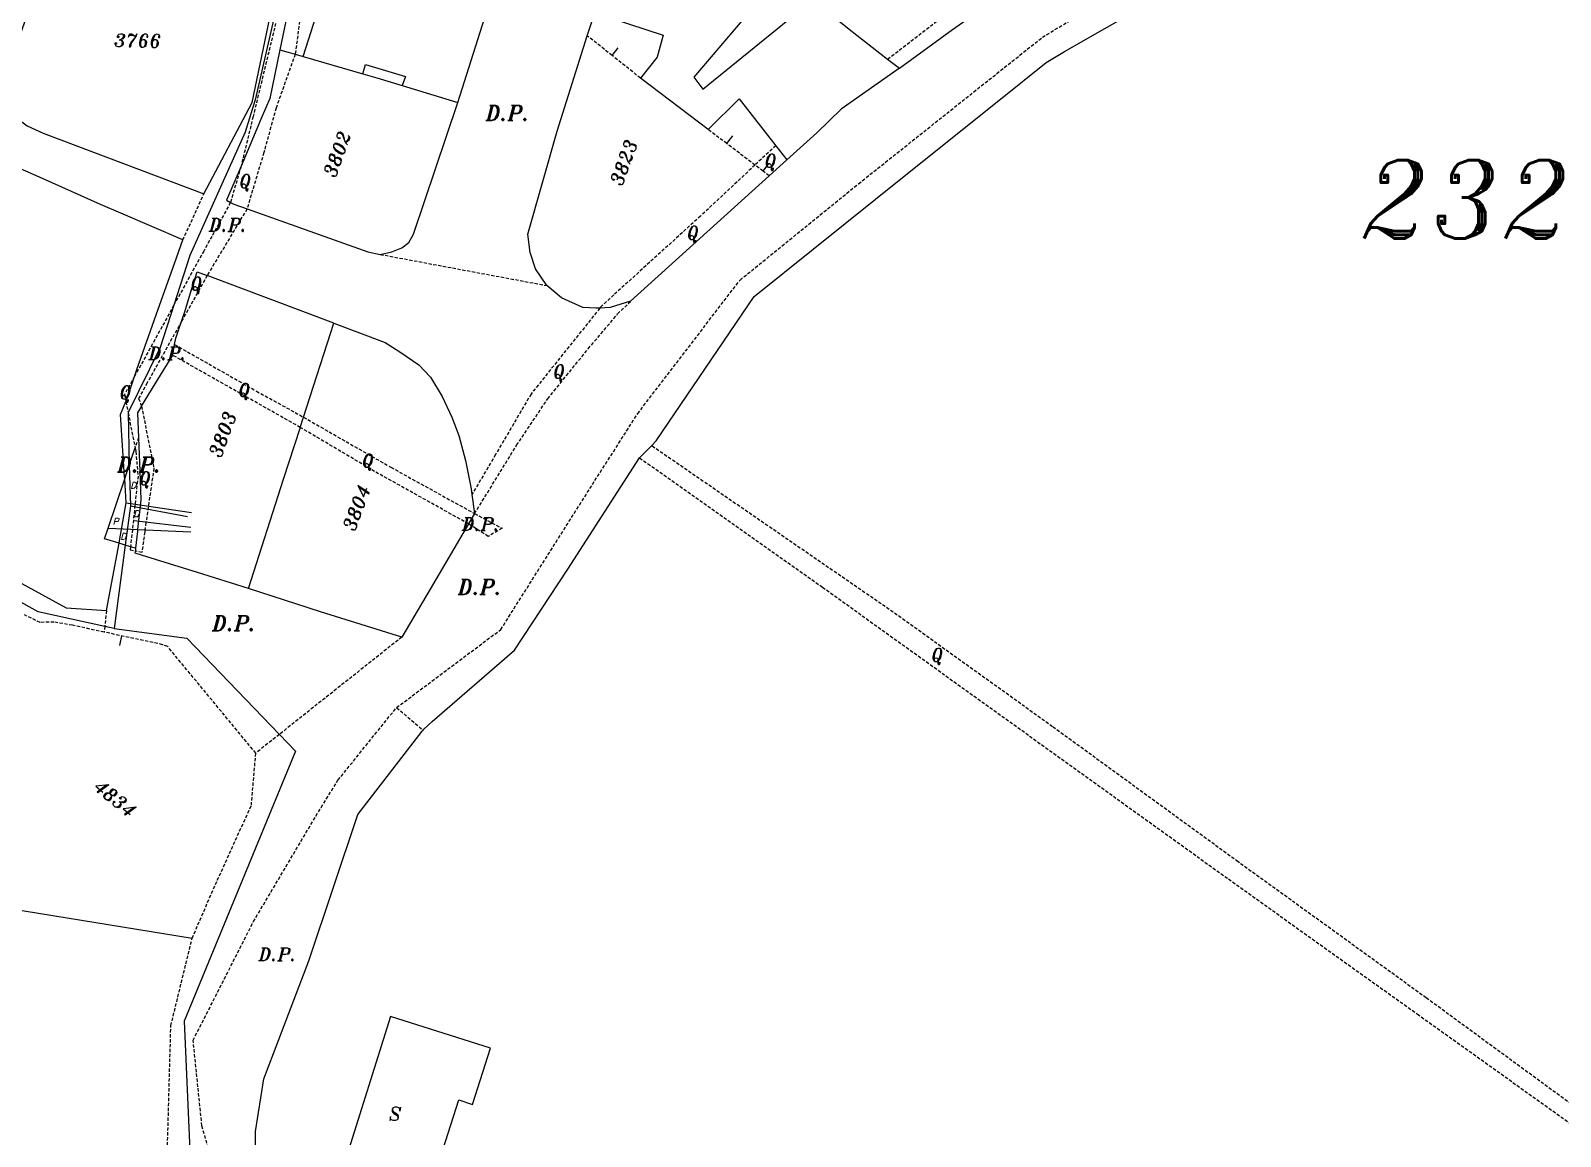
# Model space of a CAD drawing. Extents: x -334462 to -332769, y -29481 to -26664.
# Drawn here: x -333886.1 to -333769.2, y -29171.6 to -29087.1 of the extents above; entities that cross this region are included whole.
import ezdxf
from ezdxf.enums import TextEntityAlignment as Align

# ---------------------------------------------------------------- set-up
doc = ezdxf.new("R2010")
doc.units = 0
doc.header["$MEASUREMENT"] = 0
doc.linetypes.add('HIDDEN', pattern=[0.375, 0.25, -0.125])
for name, color, linetype in [('18', 7, 'CONTINUOUS'), ('DP$DIVIDING$LINE', 7, 'CONTINUOUS'), ('EASEMENT$BOUNDA$', 7, 'CONTINUOUS'), ('ENCRO$$AREA$TEXT', 7, 'CONTINUOUS'), ('ENCROACHED$WALL', 7, 'CONTINUOUS'), ('MAP$SHEET$BOUND$', 7, 'CONTINUOUS'), ('PARCEL$BOUNDARY', 7, 'CONTINUOUS'), ('PARCEL$NUMBER', 7, 'CONTINUOUS'), ('STRUC$$FOOTPRINT', 7, 'CONTINUOUS')]:
    doc.layers.add(name, color=color, linetype=linetype)
doc.styles.add('ITALICT', font='ITALICT', dxfattribs={"height": 0.2})

msp = doc.modelspace()

# ---------------------------------------------------------------- linework, layer by layer
at = {"layer": '18', "color": 1, "linetype": 'Continuous'}
for p, q in [((-333841.64, -29089), (-333841.17, -29088.41)), ((-333832.87, -29095.74), (-333832.42, -29095.15)), ((-333830.1, -29097.85), (-333829.65, -29097.25))]:
    msp.add_line(p, q, dxfattribs=at)
at = {"layer": '18', "color": 2, "linetype": 'Continuous'}
msp.add_line((-333879.11, -29133.36), (-333879.27, -29134.1), dxfattribs=at)
at = {"layer": 'DP$DIVIDING$LINE', "color": 30, "linetype": 'HIDDEN'}
for p, q in [((-333874.43, -29103.1), (-333872.82, -29099.58)), ((-333859.35, -29104.21), (-333846.62, -29106.59)), ((-333857.7, -29133.46), (-333867.06, -29140.9)), ((-333867.06, -29140.9), (-333868.86, -29142.33))]:
    msp.add_line(p, q, dxfattribs=at)
at = {"layer": 'DP$DIVIDING$LINE', "color": 2, "linetype": 'HIDDEN'}
for p, q in [((-333869.53, -29100.73), (-333872.58, -29105.83)), ((-333875.12, -29108.09), (-333878.13, -29113.55)), ((-333878.79, -29115.46), (-333878.62, -29116.3)), ((-333878.62, -29116.3), (-333878.08, -29119)), ((-333877.82, -29118.22), (-333878.08, -29119)), ((-333880.27, -29131.44), (-333880.4, -29132.64)), ((-333880.4, -29132.64), (-333880.45, -29133.08)), ((-333858.1, -29138.85), (-333856.08, -29140.57))]:
    msp.add_line(p, q, dxfattribs=at)
for points in [[(-333858.1, -29138.85), (-333850.14, -29132.88), (-333842.95, -29121.5), (-333839.68, -29116.38), (-333831.86, -29106.17), (-333822.81, -29098.81), (-333808.76, -29087.61), (-333798.03, -29081.15), (-333787.67, -29072.52), (-333783.33, -29069.29), (-333774.4, -29063.54), (-333767.31, -29059.01), (-333759.41, -29054.11), (-333749.33, -29046.7), (-333745, -29040.67), (-333740.39, -29034.14), (-333732.14, -29023.55), (-333726.84, -29016.83), (-333722.21, -29015.21), (-333721.49, -29011.53), (-333719.13, -29005.06), (-333710.67, -28993.6), (-333706.39, -28989.92)], [(-333862.09, -29063.83), (-333862.47, -29065.2), (-333864.23, -29073.28), (-333864.68, -29075.26), (-333865.12, -29077.2), (-333865.62, -29079.4), (-333867.17, -29085.82), (-333867.52, -29087.28), (-333869.07, -29093.68), (-333869.24, -29094.39), (-333869.99, -29097.47)], [(-333870.79, -29100.24), (-333872.22, -29102.83), (-333872.84, -29103.95), (-333875.12, -29108.09)], [(-333874.54, -29109.34), (-333877.16, -29114.03), (-333877.82, -29115.22), (-333877.67, -29115.6), (-333877.59, -29115.81)], [(-333878.08, -29119), (-333878.03, -29119.28), (-333877.86, -29121.15), (-333878.43, -29126.55)], [(-333852.14, -29124.02), (-333850.04, -29125.14), (-333851.1, -29125.76), (-333852.6, -29124.81)], [(-333878.43, -29126.55), (-333878.45, -29126.79), (-333878.06, -29126.88)], [(-333868.55, -29176.4), (-333870.54, -29176.57), (-333872.28, -29173.23), (-333872.98, -29170.81), (-333873.65, -29164.28), (-333869.04, -29155.21), (-333863.87, -29146.48), (-333862.58, -29144.4), (-333858.11, -29138.85), (-333858.1, -29138.85)]]:
    msp.add_lwpolyline(points, dxfattribs=at)
at = {"layer": 'DP$DIVIDING$LINE', "color": 30, "linetype": 'HIDDEN'}
msp.add_lwpolyline([(-333875.71, -29176.06), (-333875.35, -29163.16), (-333873.72, -29156.48)], dxfattribs=at)
at = {"layer": 'EASEMENT$BOUNDA$', "color": 3, "linetype": 'HIDDEN'}
for p, q in [((-333829.13, -29095.9), (-333830.72, -29097.38)), ((-333869.99, -29097.47), (-333870.79, -29100.24)), ((-333872.58, -29105.83), (-333874.54, -29109.34)), ((-333865.46, -29117.43), (-333875.2, -29111.92))]:
    msp.add_line(p, q, dxfattribs=at)
for points in [[(-333863.76, -29077.6), (-333864.22, -29079.94), (-333865.51, -29086.39), (-333865.85, -29088.91)], [(-333820.58, -29089.28), (-333813.35, -29083.7), (-333809.89, -29081.45)], [(-333865.85, -29088.91), (-333867.31, -29093.02), (-333868.25, -29096.43), (-333869.53, -29100.73)], [(-333830.72, -29097.38), (-333834.88, -29101.28), (-333841.51, -29107.31), (-333842.51, -29108.24), (-333842.58, -29108.33)], [(-333842.58, -29108.33), (-333847.83, -29114.88), (-333850.54, -29119.51), (-333852.35, -29122.56)], [(-333852.14, -29124.02), (-333848.93, -29118.8), (-333846.55, -29115.24), (-333843.46, -29111.42), (-333841.21, -29108.76), (-333840.22, -29107.79)], [(-333875.06, -29111.1), (-333868.81, -29114.66), (-333865.21, -29116.65)], [(-333878.13, -29113.55), (-333878.9, -29114.93), (-333878.79, -29115.46)], [(-333877.59, -29115.81), (-333876.65, -29120.55), (-333877.25, -29124.7), (-333877.33, -29125.26), (-333877.35, -29125.42), (-333877.56, -29127), (-333878.06, -29126.88)], [(-333852.6, -29124.81), (-333859.78, -29120.8), (-333865.46, -29117.43)], [(-333865.21, -29116.65), (-333858.54, -29120.48), (-333852.14, -29124.02)], [(-333766.22, -29170.72), (-333779.43, -29161.04), (-333793.8, -29150.64), (-333807.98, -29140.31), (-333820.15, -29131.56), (-333838.63, -29118.83)], [(-333839.53, -29119.76), (-333825.56, -29129.64), (-333794.54, -29151.95), (-333780.12, -29162.27), (-333756.99, -29178.8), (-333733.57, -29191.96), (-333731.79, -29192.98), (-333726.27, -29195.75), (-333730.23, -29205.14), (-333732.75, -29211.35), (-333735.95, -29218.62), (-333740.65, -29227.06), (-333749.6, -29246), (-333754.16, -29255.58), (-333755.49, -29258.99), (-333760.15, -29266.15), (-333761.63, -29273.39)]]:
    msp.add_lwpolyline(points, dxfattribs=at)
at = {"layer": 'ENCRO$$AREA$TEXT', "color": 5, "linetype": 'Continuous'}
for p, q in [((-333878.76, -29123.19), (-333873.78, -29123.93)), ((-333878.44, -29123.42), (-333874.09, -29124.24)), ((-333878.19, -29124.54), (-333873.83, -29125.07)), ((-333880.14, -29125.13), (-333873.83, -29125.41))]:
    msp.add_line(p, q, dxfattribs=at)
at = {"layer": 'ENCROACHED$WALL', "color": 5, "linetype": 'Continuous'}
for p, q in [((-333878.53, -29120.33), (-333878.08, -29119)), ((-333878.87, -29121.37), (-333878.53, -29120.33)), ((-333878.84, -29126.43), (-333879.31, -29126.28)), ((-333878.43, -29126.55), (-333878.84, -29126.43)), ((-333878.04, -29126.67), (-333878.43, -29126.55))]:
    msp.add_line(p, q, dxfattribs=at)
msp.add_lwpolyline([(-333879.31, -29126.28), (-333880.41, -29125.94), (-333880.14, -29125.13), (-333878.87, -29121.37)], dxfattribs=at)
at = {"layer": 'MAP$SHEET$BOUND$', "color": 6, "linetype": 'Continuous'}
for p, q in [((-333878.62, -29116.3), (-333878.53, -29120.33)), ((-333878.84, -29126.43), (-333879.67, -29132.8)), ((-333879.67, -29132.8), (-333880.4, -29132.64))]:
    msp.add_line(p, q, dxfattribs=at)
for points in [[(-333844.81, -29009.4), (-333846.09, -29011.99), (-333848.9, -29019.58), (-333850.04, -29022.42), (-333850.51, -29022.65), (-333854.65, -29032.2), (-333857.99, -29043.41), (-333862.91, -29065.44), (-333866.76, -29083.05), (-333868.92, -29092.4), (-333869.67, -29094.87), (-333873.89, -29104.3), (-333875.12, -29108.09)], [(-333880.4, -29132.64), (-333885.49, -29131.54), (-333895.12, -29126.18), (-333903.63, -29111.98), (-333906.82, -29107.92), (-333912.46, -29104.04), (-333916.46, -29102.36), (-333927.3, -29097.95), (-333933.34, -29095.35), (-333936.84, -29094.49)], [(-333875.12, -29108.09), (-333876.17, -29111.32), (-333878.62, -29116.3)], [(-333878.53, -29120.33), (-333878.44, -29123.42), (-333878.84, -29126.43)], [(-333879.67, -29132.8), (-333874.14, -29133.55), (-333867.06, -29140.9)], [(-333867.06, -29140.9), (-333865.82, -29142.19), (-333874.34, -29162.82), (-333873.76, -29176.2), (-333877.5, -29185.65), (-333884.78, -29195.56), (-333885.36, -29198.68), (-333884.54, -29199.94)]]:
    msp.add_lwpolyline(points, dxfattribs=at)
at = {"layer": 'PARCEL$BOUNDARY', "color": 7, "linetype": 'Continuous'}
for p, q in [((-333853.41, -29092.6), (-333849.81, -29081.21)), ((-333843.53, -29087.5), (-333842.95, -29085.75)), ((-333865.85, -29088.91), (-333865.24, -29089.09)), ((-333865.24, -29089.09), (-333860.68, -29090.41)), ((-333820.58, -29089.28), (-333819.68, -29089.98)), ((-333834.3, -29094.66), (-333839.47, -29090.73)), ((-333857.67, -29091.31), (-333853.41, -29092.6)), ((-333828.29, -29096.98), (-333829.64, -29098.2)), ((-333829.64, -29098.2), (-333840.22, -29107.79)), ((-333862.89, -29109.47), (-333872.58, -29105.83)), ((-333865.21, -29116.65), (-333862.89, -29109.47)), ((-333875.2, -29111.92), (-333875.06, -29111.1)), ((-333865.46, -29117.43), (-333865.21, -29116.65)), ((-333839.53, -29119.76), (-333838.63, -29118.83)), ((-333852.35, -29122.56), (-333852.14, -29124.02)), ((-333852.14, -29124.02), (-333852.6, -29124.81)), ((-333880.27, -29131.44), (-333879.31, -29126.28)), ((-333878.04, -29126.67), (-333878.06, -29126.88)), ((-333890.59, -29153.72), (-333873.72, -29156.48))]:
    msp.add_line(p, q, dxfattribs=at)
for points in [[(-333838.63, -29118.83), (-333838.28, -29118.47), (-333830.79, -29107.42), (-333826.28, -29103.8), (-333819.06, -29098.02), (-333811.95, -29092.35), (-333808.46, -29089.54), (-333807.06, -29088.7), (-333797.28, -29083.1), (-333796.46, -29082.55), (-333789.5, -29076.4), (-333786.46, -29073.81), (-333782.97, -29071.06), (-333781.15, -29069.84), (-333772.55, -29064.4), (-333764.96, -29059.51)], [(-333864.75, -29077.35), (-333865.37, -29080.62), (-333867.03, -29088.57)], [(-333883.66, -29078.12), (-333887.85, -29090.29), (-333888.01, -29091.15), (-333887.96, -29092.07), (-333887.71, -29092.89), (-333887.33, -29093.52), (-333886.84, -29094.01), (-333886.33, -29094.37), (-333885.1, -29094.95), (-333872.82, -29099.58)], [(-333819.68, -29089.98), (-333815.63, -29087.02), (-333808.91, -29082.28)], [(-333872.82, -29099.58), (-333869.14, -29092.59), (-333867.3, -29083.77)], [(-333826.28, -29084.74), (-333823.53, -29086.98), (-333820.58, -29089.28)], [(-333867.03, -29088.57), (-333867.8, -29092.28), (-333868.45, -29093.83), (-333869.99, -29097.47)], [(-333867.03, -29088.57), (-333866.39, -29088.76), (-333865.85, -29088.91)], [(-333846.62, -29106.59), (-333847.49, -29105.31), (-333847.9, -29104.07), (-333848.07, -29102.67), (-333845.82, -29094.78), (-333843.53, -29087.5)], [(-333860.68, -29090.41), (-333859.61, -29090.72), (-333857.67, -29091.31)], [(-333819.68, -29089.98), (-333824.14, -29093.1), (-333825.99, -29094.91), (-333828.29, -29096.98)], [(-333874.43, -29103.1), (-333879.16, -29101.05), (-333880.72, -29100.4), (-333885.15, -29098.4), (-333890.06, -29096.27), (-333893.17, -29094.91), (-333895.32, -29094.03), (-333895.78, -29093.9), (-333900.18, -29093.25), (-333905.1, -29092.45), (-333906.7, -29092.21), (-333908.89, -29092.09), (-333911.42, -29092.01)], [(-333859.35, -29104.21), (-333858.47, -29104.01), (-333857.71, -29103.7), (-333857.16, -29103.29), (-333856.8, -29102.66), (-333853.41, -29092.6)], [(-333869.99, -29097.47), (-333871.09, -29100.06), (-333870.79, -29100.24)], [(-333870.79, -29100.24), (-333870.55, -29100.38), (-333869.53, -29100.73)], [(-333914.86, -29100.64), (-333914.68, -29101.19), (-333909.55, -29104.56), (-333906.95, -29106.28), (-333906.35, -29106.81), (-333905.3, -29108.16), (-333902.85, -29111.59), (-333898.03, -29119.86), (-333895.58, -29124.5), (-333894.92, -29124.93), (-333888.15, -29128.6), (-333883.34, -29131.23), (-333880.27, -29131.44)], [(-333869.53, -29100.73), (-333860.3, -29104.02), (-333859.35, -29104.21)], [(-333878.13, -29113.55), (-333877.95, -29113.01), (-333876.44, -29108.75), (-333875.07, -29104.91), (-333874.43, -29103.1)], [(-333874.54, -29109.34), (-333874.38, -29108.88), (-333874.29, -29108.61), (-333873.84, -29107.15), (-333873.33, -29105.54), (-333872.58, -29105.83)], [(-333842.58, -29108.33), (-333842.86, -29108.32), (-333843.88, -29108.26), (-333845.49, -29107.54), (-333846.62, -29106.59)], [(-333840.22, -29107.79), (-333841.78, -29108.27), (-333842.58, -29108.33)], [(-333875.06, -29111.1), (-333874.98, -29110.61), (-333874.77, -29110), (-333874.54, -29109.34)], [(-333862.89, -29109.47), (-333858.97, -29110.94), (-333857.85, -29111.65), (-333856.41, -29112.64), (-333855.51, -29113.58), (-333854.62, -29115.08), (-333853.89, -29116.66), (-333853.34, -29118.05), (-333852.83, -29119.97), (-333852.41, -29122.13), (-333852.35, -29122.56)], [(-333877.59, -29115.81), (-333876.54, -29114.11), (-333875.2, -29111.92)], [(-333878.79, -29115.46), (-333878.75, -29115.35), (-333878.13, -29113.55)], [(-333878.87, -29121.37), (-333878.88, -29121.21), (-333879.19, -29116.45), (-333878.79, -29115.46)], [(-333877.59, -29115.81), (-333877.59, -29115.81), (-333877.9, -29116.31), (-333877.82, -29118.22)], [(-333869.43, -29129.74), (-333866.74, -29121.4), (-333865.48, -29117.49), (-333865.46, -29117.43)], [(-333877.82, -29118.22), (-333877.71, -29120.78), (-333877.65, -29122.98), (-333877.89, -29125.23), (-333877.9, -29125.36), (-333878.04, -29126.67)], [(-333856.08, -29140.57), (-333856.01, -29140.49), (-333855.39, -29139.92), (-333849.1, -29134.47), (-333845.03, -29128.28), (-333839.53, -29119.76)], [(-333879.31, -29126.28), (-333879.27, -29126.1), (-333878.76, -29123.19), (-333878.87, -29121.37)], [(-333852.6, -29124.81), (-333855.53, -29129.81), (-333857.7, -29133.46)], [(-333869.43, -29129.74), (-333873.32, -29128.53), (-333877.59, -29127.2), (-333878.08, -29127.05), (-333878.06, -29126.88)], [(-333857.7, -29133.46), (-333863.92, -29131.52), (-333869.43, -29129.74)], [(-333868.55, -29176.4), (-333868.9, -29174.28), (-333868.87, -29171.24), (-333868.24, -29167.23), (-333864.8, -29158.2), (-333861.07, -29147.02), (-333856.15, -29140.66), (-333856.08, -29140.57)]]:
    msp.add_lwpolyline(points, dxfattribs=at)
at = {"layer": 'PARCEL$BOUNDARY', "color": 2, "linetype": 'HIDDEN'}
for points in [[(-333839.47, -29090.73), (-333841.64, -29089), (-333843.53, -29087.5)], [(-333830.72, -29097.38), (-333832.87, -29095.74), (-333834.3, -29094.66)], [(-333829.64, -29098.2), (-333830.1, -29097.85), (-333830.72, -29097.38)], [(-333880.45, -29133.08), (-333882.87, -29132.56), (-333884.28, -29132.31), (-333885.33, -29132.34), (-333886.54, -29131.77)], [(-333868.86, -29142.33), (-333875.59, -29134.19), (-333875.98, -29134.04), (-333879.65, -29133.25), (-333880.45, -29133.08)], [(-333873.72, -29156.48), (-333873.14, -29155.12), (-333871.8, -29152.05), (-333869.2, -29146.32), (-333868.86, -29142.33)]]:
    msp.add_lwpolyline(points, dxfattribs=at)
at = {"layer": 'STRUC$$FOOTPRINT', "color": 1, "linetype": 'Continuous'}
for p, q in [((-333829.13, -29095.9), (-333828.29, -29096.98)), ((-333850.92, -29164.88), (-333858.57, -29162.45))]:
    msp.add_line(p, q, dxfattribs=at)
for points in [[(-333865.24, -29089.09), (-333864.04, -29085.33), (-333861.22, -29085.98), (-333860.02, -29081.95), (-333862.86, -29081.2), (-333861.86, -29078.09)], [(-333832.51, -29079.65), (-333834.06, -29083.99), (-333831.52, -29084.38), (-333831.78, -29084.89), (-333830.83, -29085.31), (-333835.38, -29090.67), (-333834.7, -29091.57), (-333826.45, -29084.88)], [(-333842.95, -29085.75), (-333837.73, -29087.45), (-333838.19, -29089.13), (-333839.47, -29090.73)], [(-333860.68, -29090.41), (-333860.47, -29089.69), (-333857.42, -29090.61), (-333857.67, -29091.31)], [(-333834.3, -29094.66), (-333831.93, -29092.32), (-333829.13, -29095.9)], [(-333858.57, -29162.45), (-333862.87, -29176.18), (-333856.34, -29178.23), (-333853.35, -29168.82), (-333852.29, -29169.18), (-333850.92, -29164.88)]]:
    msp.add_lwpolyline(points, dxfattribs=at)

# ---------------------------------------------------------------- texts
at = {"layer": 'DP$DIVIDING$LINE', "color": 2, "linetype": 'Continuous', "style": 'ITALICT'}
for height, p in [(1.15, (-333849.61, -29093.41)), (1, (-333875.6, -29111.77)), (1.15, (-333851.73, -29129.63)), (1.15, (-333870.51, -29132.4))]:
    msp.add_text('D.P.', height=height, dxfattribs=at).set_placement(p, align=Align.MIDDLE)
at = {"layer": 'DP$DIVIDING$LINE', "color": 4, "linetype": 'Continuous', "style": 'ITALICT'}
for height, p in [(1, (-333870.99, -29101.95)), (1.15, (-333877.76, -29120.27)), (1, (-333851.67, -29124.82)), (1, (-333867.2, -29157.71))]:
    msp.add_text('D.P.', height=height, dxfattribs=at).set_placement(p, align=Align.MIDDLE)
at = {"layer": 'EASEMENT$BOUNDA$', "color": 3, "linetype": 'Continuous', "style": 'ITALICT'}
for p in [(-333829.52, -29097.17), (-333869.66, -29098.73), (-333835.45, -29102.68), (-333873.39, -29106.57), (-333845.68, -29113.28), (-333878.81, -29114.88), (-333869.73, -29114.69), (-333860.28, -29120.09), (-333877.32, -29121.44), (-333816.78, -29134.94)]:
    msp.add_text('Q', height=1, dxfattribs=at).set_placement(p, align=Align.MIDDLE)
at = {"layer": 'ENCRO$$AREA$TEXT', "color": 5, "linetype": 'Continuous', "style": 'ITALICT'}
for s, p in [('D', (-333878.23, -29121.86)), ('P', (-333879.57, -29124.61)), ('D', (-333878, -29124.03)), ('D', (-333878.99, -29125.76))]:
    msp.add_text(s, height=0.5, dxfattribs=at).set_placement(p, align=Align.MIDDLE)
at = {"layer": 'MAP$SHEET$BOUND$', "color": 6, "linetype": 'Continuous', "style": 'ITALICT'}
msp.add_text('232001-00-019-0', height=6, dxfattribs=at).set_placement((-333742, -29100), align=Align.MIDDLE)
at = {"layer": 'PARCEL$NUMBER', "color": 7, "linetype": 'Continuous', "style": 'ITALICT'}
for s, rotation, p in [('3766', 358.9678, (-333877.88, -29087.86)), ('3802', 69.9224, (-333862.64, -29096.54)), ('3823', 69.9224, (-333840.74, -29097.18)), ('3803', 69.9224, (-333871.39, -29117.96)), ('3804', 69.9224, (-333861.16, -29123.58)), ('4834', 320.5917, (-333879.61, -29145.79))]:
    msp.add_text(s, height=1, rotation=rotation, dxfattribs=at).set_placement(p, align=Align.MIDDLE)
at = {"layer": 'STRUC$$FOOTPRINT', "color": 1, "linetype": 'Continuous', "style": 'ITALICT'}
msp.add_text('S', height=1, dxfattribs=at).set_placement((-333858.21, -29169.9), align=Align.MIDDLE)

doc.saveas('drawing.dxf')
